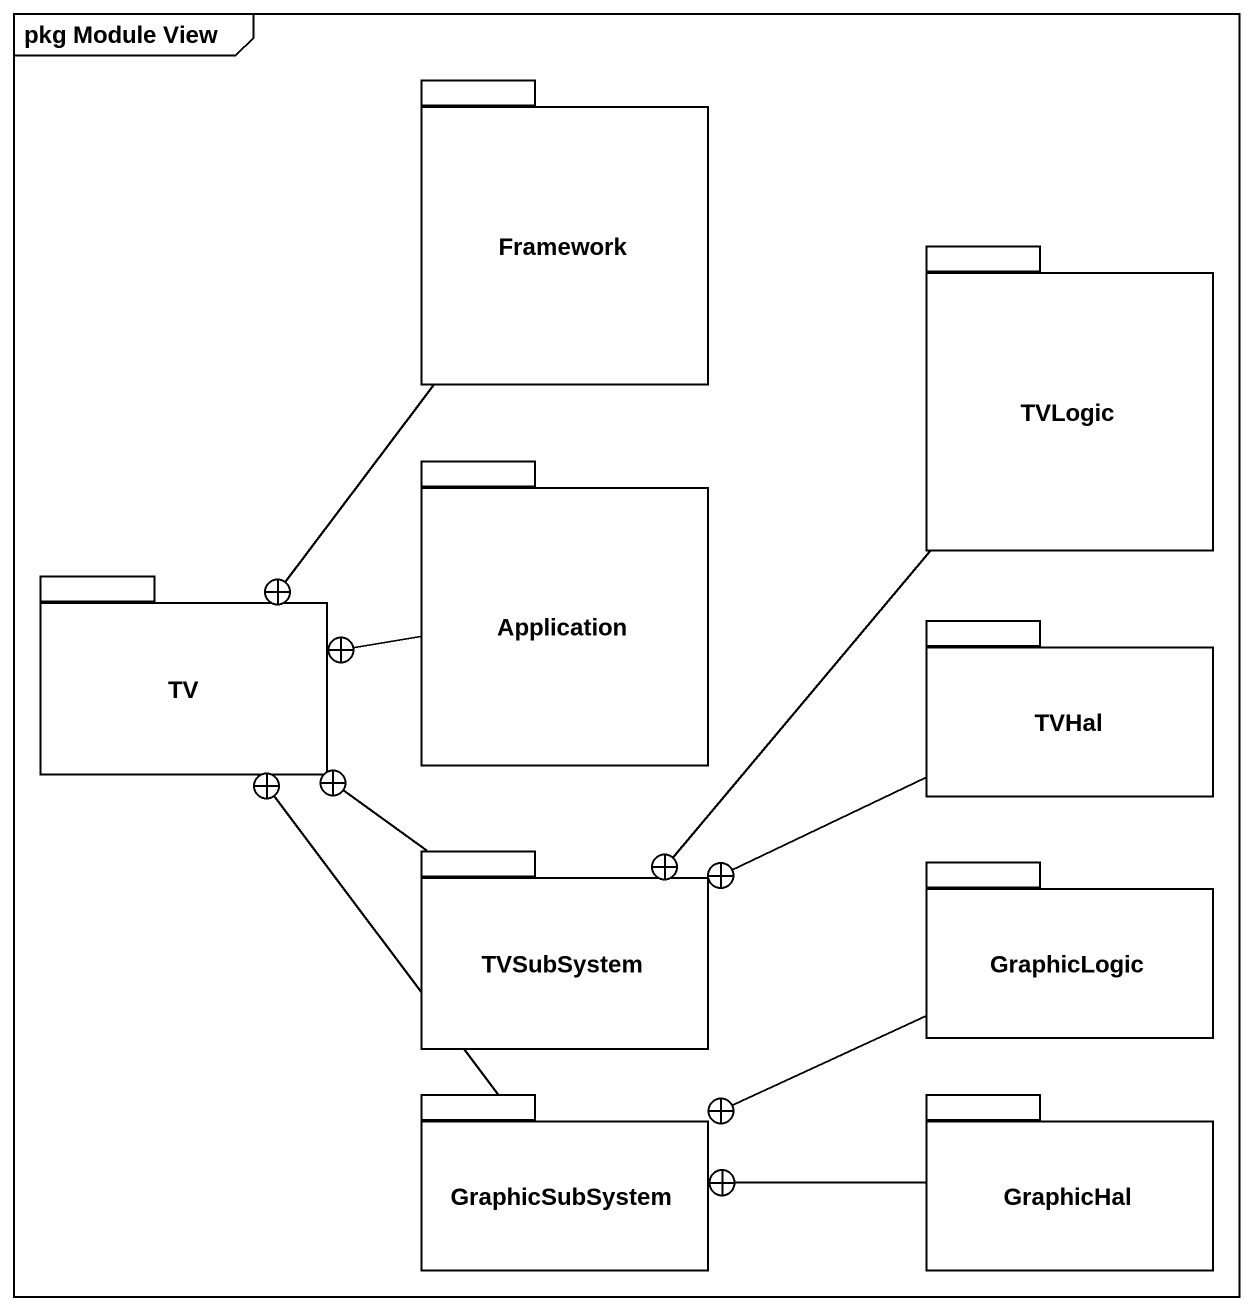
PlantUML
@startuml
mainframe pkg Module View
package Framework {
}
package TVLogic {
}
package Application {
}
package TV {
}
package TVHal {
}
package TVSubSystem {
}
package GraphicLogic {
}
package GraphicSubSystem {
}
package GraphicHal {
}
Framework --+ TV
TVLogic --+ TVSubSystem
Application -left-+ TV
TVHal -left-+ TVSubSystem
TVSubSystem -up-+ TV
GraphicLogic -left-+ GraphicSubSystem
GraphicSubSystem -up-+ TV
GraphicHal -left-+ GraphicSubSystem
@enduml
